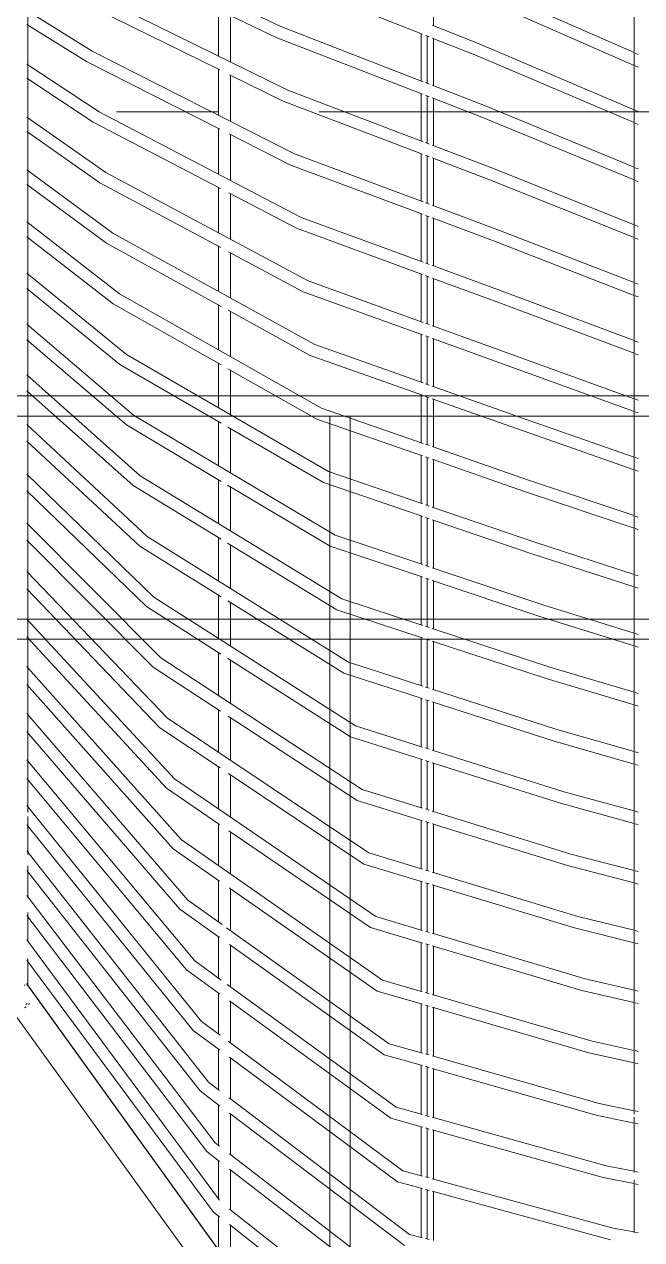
# Model space of a CAD drawing. Header units: millimetres. Extents: x 886808 to 1650903, y -1008069 to 230892.
# Drawn here: x 1046493 to 1048015, y -403062 to -400067 of the extents above; entities that cross this region are included whole.
import ezdxf

# ---------------------------------------------------------------- set-up
doc = ezdxf.new("R2010")
doc.units = ezdxf.units.MM
doc.linetypes.add('CENTER', pattern=[2, 1.25, -0.25, 0.25, -0.25])
doc.layers.get('0').update_dxf_attribs({"lineweight": 0})
for name, color, linetype, lineweight in [('03- Net Cua- 153', 153, 'Continuous', 9), ('8l NET TO', 8, 'Continuous', 9), ('A_Dim', 8, 'Continuous', 5)]:
    doc.layers.add(name, color=color, linetype=linetype, lineweight=lineweight)

# ---------------------------------------------------------------- blocks, each defined once
blk = doc.blocks.new('A$C41046D4A')
at = {"transparency": 33554636}
for p, q in [((5830, 3186.7), (5830, 5796.8)), ((5954.9, 5348.1), (6454.1, 5109.9)), ((6426.1, 5239.7), (6802.9, 5091.5)), ((6830, 5112), (6830, 5228.7)), ((6925.7, 5221.1), (7325, 5046.2)), ((5971.9, 5198.7), (6470.8, 4953.2)), ((6914.3, 5194.4), (7325, 5014.5)), ((5958.2, 5172.9), (6300, 5004.8)), ((7325, 2429.4), (7325, 5169)), ((5827.1, 5149.8), (5988.8, 5049.3)), ((6300, 5037.3), (6300, 5151.2)), ((6327.1, 5138.2), (6442.7, 5083)), ((6330, 5022.5), (6330, 5136.9)), ((5827.1, 5115.4), (5974.6, 5023.7)), ((6454.1, 5109.9), (6804.5, 4974.3)), ((6800, 5092.6), (6800, 5092.8)), ((6800, 4976), (6800, 5092.6)), ((6827.1, 5113.2), (6943.1, 5067.5)), ((6442.7, 5083), (6802.9, 4943.7)), ((6810.4, 5088.5), (6819.6, 5084.9)), ((6815, 5086.7), (6815, 5086.9)), ((6815, 4970.2), (6815, 5086.9)), ((6815, 4970.2), (6815, 5086.7)), ((6815, 4970.2), (6815, 5086.7)), ((6827.1, 5081.9), (6931.9, 5040.7)), ((6830, 5080.8), (6830, 5081.1)), ((6830, 4964.4), (6830, 5080.8)), ((6943.1, 5067.5), (7325, 4905.1)), ((5988.8, 5049.3), (6487.5, 4796.6)), ((6931.9, 5040.7), (7325, 4873.5)), ((7327.9, 5044.9), (7335.4, 5041.6)), ((5827.1, 5017.7), (6005.7, 4899.8)), ((5974.6, 5023.7), (6303.8, 4856.9)), ((6300, 4891.6), (6300, 5004.8)), ((6300, 5004.8), (6302.9, 5003.4)), ((7327.9, 5013.3), (7335.4, 5010)), ((5827.1, 4982.6), (5991, 4874.4)), ((6327.1, 4991.4), (6459.4, 4926.4)), ((6330, 4876.4), (6330, 4990)), ((6470.8, 4953.2), (6804.6, 4826.3)), ((6800, 4944.8), (6800, 4945)), ((6800, 4828), (6800, 4944.8)), ((6810.4, 4972), (6819.6, 4968.4)), ((6827.1, 4965.5), (6960.5, 4913.9)), ((6459.4, 4926.4), (6802.9, 4795.7)), ((6810.4, 4940.8), (6819.6, 4937.2)), ((6815, 4939), (6815, 4939.2)), ((6815, 4822.3), (6815, 4939.2)), ((6815, 4822.3), (6815, 4939)), ((6815, 4822.3), (6815, 4939)), ((6827.1, 4934.3), (6949.5, 4887)), ((6830, 4933.2), (6830, 4933.5)), ((6830, 4816.6), (6830, 4933.2)), ((6960.5, 4913.9), (7325, 4763.5)), ((5827.1, 4886.8), (6022.6, 4750.4)), ((6005.7, 4899.8), (6504.2, 4639.9)), ((6949.5, 4887), (7325, 4732)), ((7327.9, 4903.9), (7335.4, 4900.7)), ((5991, 4874.4), (6304.8, 4710.9)), ((6300, 4746.4), (6300, 4858.8)), ((7327.9, 4872.3), (7335.4, 4869.1)), ((5827.1, 4851.1), (6007.4, 4725.2)), ((6326.5, 4845.4), (6476, 4769.7)), ((6330, 4730.8), (6330, 4843.6)), ((6810.4, 4824.1), (6819.6, 4820.5)), ((6487.5, 4796.6), (6804.7, 4678)), ((6800, 4796.8), (6800, 4796.9)), ((6800, 4679.8), (6800, 4796.8)), ((6810.4, 4792.8), (6819.6, 4789.3)), ((6827.1, 4817.7), (6977.9, 4760.3)), ((6476, 4769.7), (6802.9, 4647.5)), ((6815, 4791.1), (6815, 4791.3)), ((6815, 4674.1), (6815, 4791.3)), ((6815, 4674.1), (6815, 4791.1)), ((6815, 4674.1), (6815, 4791.1)), ((6827.1, 4786.5), (6967.1, 4733.2)), ((6830, 4785.4), (6830, 4785.7)), ((6830, 4668.5), (6830, 4785.4)), ((5827.1, 4757.3), (6039.5, 4600.9)), ((6022.6, 4750.4), (6520.9, 4483.3)), ((6967.1, 4733.2), (7325, 4590.1)), ((6977.9, 4760.3), (7325, 4621.5)), ((7327.9, 4762.3), (7335.4, 4759.2)), ((5827.1, 4720.9), (6023.8, 4576)), ((6007.4, 4725.2), (6305.6, 4565.4)), ((6300, 4601.7), (6300, 4713.4)), ((7327.9, 4730.8), (7335.4, 4727.7)), ((6325.3, 4700.2), (6492.6, 4613)), ((6330, 4585.6), (6330, 4697.7)), ((6810.4, 4675.9), (6819.6, 4672.4)), ((6800, 4648.5), (6800, 4648.6)), ((6800, 4531.3), (6800, 4648.5)), ((6810.4, 4644.6), (6819.6, 4641.2)), ((6815, 4642.9), (6815, 4643.1)), ((6815, 4525.8), (6815, 4643.1)), ((6815, 4525.8), (6815, 4642.9)), ((6815, 4525.8), (6815, 4642.9)), ((6827.1, 4669.6), (6995.3, 4606.7)), ((5827.1, 4629.1), (6056.4, 4451.5)), ((6492.6, 4613), (6802.9, 4499)), ((6504.2, 4639.9), (6804.7, 4529.5)), ((6827.1, 4638.4), (6984.7, 4579.5)), ((6830, 4637.3), (6830, 4637.6)), ((6830, 4520.3), (6830, 4637.3)), ((7327.9, 4620.4), (7335.4, 4617.4)), ((5827.1, 4591.9), (6040.3, 4426.8)), ((6039.5, 4600.9), (6537.6, 4326.6)), ((6995.3, 4606.7), (7325, 4479.1)), ((7327.9, 4588.9), (7335.4, 4585.9)), ((6023.8, 4576), (6306.3, 4420.5)), ((6300, 4457.5), (6300, 4568.4)), ((6324.4, 4555.3), (6509.2, 4456.3)), ((6984.7, 4579.5), (7325, 4447.7)), ((6330, 4441), (6330, 4552.3)), ((6810.4, 4527.5), (6819.6, 4524.1)), ((5827.1, 4502.1), (6073.3, 4302)), ((6800, 4500), (6800, 4500.2)), ((6800, 4382.6), (6800, 4500)), ((6810.4, 4496.2), (6819.6, 4492.8)), ((6815, 4494.5), (6815, 4494.7)), ((6815, 4377.2), (6815, 4494.7)), ((6815, 4377.2), (6815, 4494.5)), ((6815, 4377.2), (6815, 4494.5)), ((6827.1, 4521.3), (6830, 4520.3)), ((6830, 4520.3), (7012.7, 4453.1)), ((5827.1, 4464.2), (6056.7, 4277.5)), ((6520.9, 4483.3), (6804.7, 4380.9)), ((6827.1, 4490.1), (7002.3, 4425.7)), ((6830, 4489), (6830, 4489.3)), ((6830, 4371.7), (6830, 4489)), ((7327.9, 4477.9), (7335.4, 4475)), ((6056.4, 4451.5), (6554.3, 4170)), ((6509.2, 4456.3), (6802.9, 4350.3)), ((7012.7, 4453.1), (7325, 4336.2)), ((7327.9, 4446.6), (7335.4, 4443.7)), ((6040.3, 4426.8), (6306.7, 4276.1)), ((6300, 4313.7), (6300, 4423.9)), ((6323.6, 4410.9), (6525.8, 4299.6)), ((6330, 4296.8), (6330, 4407.4)), ((7002.3, 4425.7), (7325, 4304.9)), ((5827.1, 4376.4), (6090.2, 4152.5)), ((6810.4, 4378.8), (6819.6, 4375.5)), ((6800, 4233.6), (6800, 4351.4)), ((6800, 4351.4), (6800, 4351.4)), ((6810.4, 4347.6), (6819.6, 4344.3)), ((6815, 4345.9), (6815, 4346.1)), ((6815, 4228.3), (6815, 4346.1)), ((6815, 4228.3), (6815, 4345.9)), ((6815, 4228.3), (6815, 4345.9)), ((6827.1, 4372.8), (6830, 4371.7)), ((7325, 4192.8), (6830, 4371.7)), ((5827.1, 4337.8), (6073.2, 4128.3)), ((6537.6, 4326.6), (6804.6, 4232)), ((6827.1, 4341.6), (6830, 4340.5)), ((6830, 4340.5), (6830, 4340.8)), ((6830, 4223), (6830, 4340.5)), ((7325, 4161.6), (6830, 4340.5)), ((7327.9, 4335.1), (7335.4, 4332.3)), ((6073.3, 4302), (6571, 4013.3)), ((6525.8, 4299.6), (6802.9, 4201.4)), ((7327.9, 4303.8), (7335.4, 4301)), ((6056.7, 4277.5), (6307, 4132.4)), ((6300, 4170.5), (6300, 4279.9)), ((6323.1, 4266.9), (6542.4, 4142.9)), ((6330, 4153.1), (6330, 4263)), ((5827.1, 4252.1), (6107, 4003.1)), ((6810.4, 4230), (6819.6, 4226.7)), ((6827.1, 4224), (7047.5, 4145.9)), ((5827.1, 4212.6), (6089.6, 3979.1)), ((6800, 4202.4), (6800, 4202.5)), ((6800, 4084.5), (6800, 4202.4)), ((6810.4, 4198.8), (6819.6, 4195.5)), ((6815, 4197.1), (6815, 4197.3)), ((6815, 4079.3), (6815, 4197.3)), ((6815, 4079.3), (6815, 4197.1)), ((6815, 4079.3), (6815, 4197.1)), ((6554.3, 4170), (6804.5, 4082.9)), ((6827.1, 4192.8), (7037.5, 4118.3)), ((6830, 4191.8), (6830, 4192.1)), ((6830, 4074.1), (6830, 4191.8)), ((7327.9, 4191.8), (7335.4, 4189.1)), ((6090.2, 4152.5), (6587.7, 3856.7)), ((6300, 4027.8), (6300, 4136.4)), ((6542.4, 4142.9), (6802.9, 4052.3)), ((7047.5, 4145.9), (7325, 4049)), ((7327.9, 4160.6), (7335.4, 4157.8)), ((5827.1, 4129), (6123.9, 3853.6)), ((6073.2, 4128.3), (6307, 3989.3)), ((6322.8, 4123.2), (6559, 3986.2)), ((6330, 4009.9), (6330, 4119)), ((7037.5, 4118.3), (7325, 4017.9)), ((5827.1, 4088.7), (6106.1, 3829.9)), ((6810.4, 4080.9), (6819.6, 4077.7)), ((6827.1, 4075.1), (7064.9, 3992.3)), ((6800, 4053.3), (6800, 4053.4)), ((6800, 3935.1), (6800, 4053.3)), ((6810.4, 4049.7), (6819.6, 4046.5)), ((6815, 4048.1), (6815, 4048.2)), ((6815, 3930), (6815, 4048.2)), ((6815, 3930), (6815, 4048.1)), ((6815, 3930), (6815, 4048.1)), ((6827.1, 4043.9), (7055.1, 3964.6)), ((7327.9, 4048), (7335.4, 4045.4)), ((6830, 4042.9), (6830, 4043.1)), ((6830, 3924.9), (6830, 4042.9)), ((7327.9, 4016.9), (7335.4, 4014.3)), ((5827.1, 4007.2), (6140.7, 3704.2)), ((6107, 4003.1), (6604.4, 3700)), ((6300, 3885.5), (6300, 3993.4)), ((6559, 3986.2), (6800, 3904)), ((6571, 4013.3), (6804.4, 3933.6)), ((7064.9, 3992.3), (7325, 3904.8)), ((5827.1, 3966.1), (6122.5, 3680.7)), ((6089.6, 3979.1), (6306.8, 3846.8)), ((6322.7, 3980), (6575.6, 3829.6)), ((6330, 3867.2), (6330, 3975.6)), ((7055.1, 3964.6), (7325, 3873.7)), ((6810.4, 3931.6), (6819.6, 3928.4)), ((6827.1, 3925.9), (7082.3, 3838.7)), ((6800, 3904), (6802.9, 3903)), ((6800, 3785.5), (6800, 3904)), ((6810.4, 3900.4), (6819.6, 3897.2)), ((6815, 3898.8), (6815, 3899)), ((6815, 3780.5), (6815, 3899)), ((6815, 3780.5), (6815, 3898.8)), ((6815, 3780.5), (6815, 3898.8)), ((6827.1, 3894.7), (7072.7, 3810.8)), ((7327.9, 3903.8), (7335.4, 3901.3)), ((5827.1, 3886.6), (6157.6, 3554.7)), ((6830, 3893.7), (6830, 3894)), ((6830, 3775.5), (6830, 3893.7)), ((7327.9, 3872.8), (7335.4, 3870.2)), ((5827.1, 3844.7), (6139, 3531.4)), ((6123.9, 3853.6), (6621.1, 3543.3)), ((6300, 3743.7), (6300, 3850.9)), ((6322.7, 3837), (6592.2, 3672.9)), ((6587.7, 3856.7), (6804.2, 3784.1)), ((7082.3, 3838.7), (7325, 3760.1)), ((6106.1, 3829.9), (6306.4, 3704.9)), ((6330, 3725), (6330, 3832.6)), ((6575.6, 3829.6), (6800, 3754.4)), ((7072.7, 3810.8), (7325, 3729.1)), ((6810.4, 3782.1), (6819.6, 3779)), ((6827.1, 3776.4), (7099.7, 3685.1)), ((5827.1, 3767.4), (6174.4, 3405.3)), ((6800, 3754.4), (6802.9, 3753.4)), ((6800, 3635.7), (6800, 3754.4)), ((6810.4, 3750.9), (6819.6, 3747.8)), ((6815, 3749.3), (6815, 3749.5)), ((6815, 3630.8), (6815, 3749.5)), ((6815, 3630.8), (6815, 3749.3)), ((6815, 3630.8), (6815, 3749.3)), ((6827.1, 3745.3), (7090.3, 3657.1)), ((6830, 3744.3), (6830, 3744.6)), ((6830, 3625.9), (6830, 3744.3)), ((7327.9, 3759.2), (7335.4, 3756.8)), ((5827.1, 3724.6), (6155.5, 3382.2)), ((7327.9, 3728.2), (7335.4, 3725.8)), ((6140.7, 3704.2), (6637.8, 3386.7)), ((6300, 3602.5), (6300, 3708.9)), ((6323, 3694.5), (6608.8, 3516.2)), ((6330, 3583.3), (6330, 3690.1)), ((6604.4, 3700), (6803.9, 3634.4)), ((7099.7, 3685.1), (7325, 3615)), ((6122.5, 3680.7), (6305.8, 3563.6)), ((6592.2, 3672.9), (6800, 3604.6)), ((7090.3, 3657.1), (7325, 3584.1)), ((5827.1, 3649.4), (6191.3, 3255.8)), ((6810.4, 3632.3), (6819.6, 3629.3)), ((6827.1, 3626.8), (7117.1, 3531.5)), ((5827.1, 3605.8), (6172, 3233)), ((6800, 3604.6), (6802.9, 3603.6)), ((6800, 3485.7), (6800, 3604.6)), ((6810.4, 3601.2), (6819.6, 3598.1)), ((6815, 3599.6), (6815, 3599.8)), ((6815, 3480.9), (6815, 3599.8)), ((6815, 3480.9), (6815, 3599.6)), ((6815, 3480.9), (6815, 3599.6)), ((6827.1, 3595.6), (7107.9, 3503.4)), ((6830, 3594.7), (6830, 3595)), ((6830, 3476), (6830, 3594.7)), ((7327.9, 3614.1), (7335.4, 3611.8)), ((6300, 3461.7), (6300, 3567.3)), ((7327.9, 3583.2), (7335.4, 3580.9)), ((6157.6, 3554.7), (6654.5, 3230)), ((6323.5, 3552.3), (6625.4, 3359.5)), ((6330, 3442.1), (6330, 3548.2)), ((6621.1, 3543.3), (6803.6, 3484.5)), ((5827.1, 3532.7), (5830, 3529.5)), ((5830, 3529.5), (6208.1, 3106.3)), ((6139, 3531.4), (6304.9, 3423)), ((6608.8, 3516.2), (6800, 3454.6)), ((7117.1, 3531.5), (7325, 3469.5)), ((5827.1, 3488.2), (6188.5, 3083.8)), ((6810.4, 3482.4), (6819.6, 3479.4)), ((6827.1, 3476.9), (7134.5, 3377.9)), ((7107.9, 3503.4), (7325, 3438.6)), ((6800, 3454.6), (6802.9, 3453.6)), ((6800, 3335.5), (6800, 3454.6)), ((6810.4, 3451.2), (6819.6, 3448.2)), ((6815, 3449.7), (6815, 3449.9)), ((6815, 3330.7), (6815, 3449.9)), ((6815, 3330.7), (6815, 3449.7)), ((6815, 3330.7), (6815, 3449.7)), ((6827.1, 3445.8), (7125.5, 3349.7)), ((6830, 3444.9), (6830, 3445.2)), ((6830, 3326), (6830, 3444.9)), ((7327.9, 3468.6), (7335.4, 3466.4)), ((5827.1, 3417.3), (6224.9, 2956.9)), ((6300, 3321.4), (6300, 3426.3)), ((7327.9, 3437.7), (7335.4, 3435.5)), ((6174.4, 3405.3), (6671.2, 3073.4)), ((6324.2, 3410.5), (6642, 3202.8)), ((6330, 3301.3), (6330, 3406.7)), ((6637.8, 3386.7), (6803.3, 3334.4)), ((5827.1, 3371.9), (6205, 2934.6)), ((6155.5, 3382.2), (6303.9, 3283.1)), ((6625.4, 3359.5), (6800, 3304.4)), ((7134.5, 3377.9), (7325, 3323.5)), ((6810.4, 3332.2), (6819.6, 3329.2)), ((6827.1, 3326.9), (7151.9, 3224.3)), ((7125.5, 3349.7), (7325, 3292.6)), ((5827.1, 3303.1), (6241.8, 2807.4)), ((6800, 3304.4), (6802.9, 3303.4)), ((6800, 3185), (6800, 3304.4)), ((6810.4, 3301.1), (6819.6, 3298.1)), ((6815, 3299.6), (6815, 3299.8)), ((6815, 3180.3), (6815, 3299.8)), ((6815, 3180.3), (6815, 3299.6)), ((6815, 3180.3), (6815, 3299.6)), ((6827.1, 3295.8), (7143.1, 3195.9)), ((6830, 3294.9), (6830, 3295.2)), ((7327.9, 3322.6), (7335.4, 3320.5)), ((6300, 3181.6), (6300, 3285.7)), ((6325, 3269), (6658.6, 3046.1)), ((6330, 3161.1), (6330, 3265.7)), ((6830, 3175.7), (6830, 3294.9)), ((7327.9, 3291.8), (7335.4, 3289.7)), ((5827.1, 3256.9), (6221.5, 2785.4)), ((6191.3, 3255.8), (6687.9, 2916.7)), ((6172, 3233), (6302.9, 3143.7)), ((6654.5, 3230), (6802.9, 3184.1)), ((7151.9, 3224.3), (7325, 3177)), ((5827.1, 3190.3), (6258.6, 2658)), ((5830, 3173.3), (5830, 3186.7)), ((6642, 3202.8), (6802.9, 3153)), ((6810.4, 3181.8), (6819.6, 3178.9)), ((6827.1, 3176.6), (7169.2, 3070.7)), ((7143.1, 3195.9), (7325, 3146.3)), ((7327.9, 3176.2), (7335.4, 3174.2)), ((5830, 3139.6), (5830, 3163.5)), ((6300, 3042.3), (6300, 3145.6)), ((6800, 3034.3), (6800, 3153.9)), ((6800, 3153.9), (6800, 3153.9)), ((6810.4, 3150.7), (6819.6, 3147.8)), ((6815, 3149.3), (6815, 3149.4)), ((6815, 3029.8), (6815, 3149.4)), ((6815, 3029.8), (6815, 3149.3)), ((6815, 3029.8), (6815, 3149.3)), ((6827.1, 3145.5), (7160.7, 3042.2)), ((7327.9, 3145.5), (7335.4, 3143.4)), ((5827.1, 3143.1), (6238, 2636.2)), ((5830, 3075), (5830, 3139.6)), ((6326, 3127.9), (6675.2, 2889.5)), ((6330, 3021.3), (6330, 3125.1)), ((6830, 3144.6), (6830, 3144.9)), ((6830, 3025.2), (6830, 3144.6)), ((6208.1, 3106.3), (6704.6, 2760.1)), ((5827.1, 3078.6), (6275.4, 2508.5)), ((5830, 3069.7), (5830, 3075)), ((6188.5, 3083.8), (6302.9, 3004)), ((6671.2, 3073.4), (6802.9, 3033.5)), ((7169.2, 3070.7), (7325, 3030.1)), ((5827.1, 3030.6), (6254.6, 2486.9)), ((5830, 3026.9), (5830, 3041.9)), ((5830, 2964.5), (5830, 3026.9)), ((6658.6, 3046.1), (6802.9, 3002.4)), ((6810.4, 3031.2), (6819.6, 3028.4)), ((6827.1, 3026.1), (7186.6, 2917.1)), ((7160.7, 3042.2), (7325, 2999.4)), ((7327.9, 3029.4), (7335.4, 3027.4)), ((6300, 2903.4), (6300, 3006)), ((6800, 3003.2), (6800, 3003.3)), ((6800, 2883.4), (6800, 3003.2)), ((6810.4, 3000.1), (6819.6, 2997.3)), ((6815, 2998.7), (6815, 2998.9)), ((6815, 2879), (6815, 2998.9)), ((6815, 2879), (6815, 2998.7)), ((6815, 2879), (6815, 2998.7)), ((7327.9, 2998.7), (7335.4, 2996.7)), ((5827.1, 2968.3), (6292.2, 2359.1)), ((6327.1, 2987.1), (6330, 2985.1)), ((6330, 2882.1), (6330, 2985.1)), ((6330, 2985.1), (6691.8, 2732.8)), ((6827.1, 2995), (7178.4, 2888.5)), ((6830, 2994.1), (6830, 2994.5)), ((6830, 2874.5), (6830, 2994.1)), ((5830, 2961.6), (5830, 2964.5)), ((6224.9, 2956.9), (6309.2, 2896.9)), ((5827.1, 2919.3), (6271.1, 2337.7)), ((5830, 2915.6), (5830, 2926.4)), ((5830, 2855.4), (5830, 2915.6)), ((6205, 2934.6), (6302.9, 2864.9)), ((6687.9, 2916.7), (6802.9, 2882.6)), ((7186.6, 2917.1), (7325, 2882.8)), ((6320, 2889.2), (6721.3, 2603.4)), ((6675.2, 2889.5), (6802.9, 2851.5)), ((6810.4, 2880.4), (6819.6, 2877.6)), ((7178.4, 2888.5), (7325, 2852.2)), ((7327.9, 2882.1), (7335.4, 2880.2)), ((5827.1, 2859.2), (6302.9, 2217.9)), ((5830, 2855), (5830, 2855.4)), ((6300, 2765.1), (6300, 2866.9)), ((6327.1, 2847.6), (6708.5, 2576.1)), ((6800, 2852.4), (6800, 2852.5)), ((6800, 2732.3), (6800, 2852.4)), ((6810.4, 2849.3), (6819.6, 2846.6)), ((6815, 2847.9), (6815, 2848.2)), ((6815, 2728), (6815, 2848.2)), ((6815, 2728), (6815, 2847.9)), ((6815, 2728), (6815, 2847.9)), ((6827.1, 2875.4), (7204, 2763.4)), ((7327.9, 2851.5), (7335.4, 2849.6)), ((6330, 2743.3), (6330, 2845.6)), ((6827.1, 2844.3), (7196, 2734.8)), ((6830, 2843.5), (6830, 2843.9)), ((6830, 2723.6), (6830, 2843.5)), ((5827.1, 2809.3), (6287.6, 2188.5)), ((5830, 2805.4), (5830, 2812.7)), ((5830, 2747.4), (5830, 2805.4)), ((6241.8, 2807.4), (6306.9, 2760.1)), ((6221.5, 2785.4), (6302.9, 2726.2)), ((6704.6, 2760.1), (6802.9, 2731.5)), ((7204, 2763.4), (7325, 2735)), ((5821.3, 2747.3), (5822.3, 2748)), ((5822.6, 2748.2), (5822.3, 2748)), ((5827.1, 2751.6), (5827.6, 2750.9)), ((5827.1, 2751.4), (5827.4, 2751.1)), ((5827.1, 2750.3), (6304.9, 2088.1)), ((5827.4, 2751.1), (6302.9, 2092)), ((5827.6, 2750.9), (5827.5, 2750.8)), ((6300, 2627.3), (6300, 2728.3)), ((6321.9, 2749.2), (6738, 2446.8)), ((6691.8, 2732.8), (6802.9, 2700.5)), ((6810.4, 2729.3), (6819.6, 2726.6)), ((7196, 2734.8), (7325, 2704.5)), ((7327.9, 2734.3), (7335.4, 2732.6)), ((5828.1, 2702.2), (5824.7, 2699.7)), ((5833.1, 2701.2), (5831.4, 2699.7)), ((5833.7, 2702.2), (5833.1, 2701.2)), ((6327.1, 2708.6), (6725.1, 2419.4)), ((6330, 2605), (6330, 2706.5)), ((6800, 2701.3), (6800, 2701.5)), ((6800, 2581), (6800, 2701.3)), ((6810.4, 2698.3), (6819.6, 2695.6)), ((6815, 2697), (6815, 2697.3)), ((6815, 2576.8), (6815, 2697.3)), ((6815, 2576.8), (6815, 2697)), ((6815, 2576.8), (6815, 2697)), ((6827.1, 2724.5), (7221.4, 2609.8)), ((7327.9, 2703.8), (7335.4, 2702)), ((5795.7, 2678.9), (6295.7, 1985.9)), ((5823.3, 2692.8), (5821.5, 2691.6)), ((5825, 2694.3), (5823.3, 2692.8)), ((6827.1, 2693.4), (7213.6, 2581.1)), ((6830, 2692.6), (6830, 2693)), ((6830, 2572.5), (6830, 2692.6)), ((6238, 2636.2), (6302.9, 2588.1)), ((6258.6, 2658), (6304.4, 2624)), ((6324, 2609.5), (6754.8, 2290.1)), ((7221.4, 2609.8), (7325, 2586.8)), ((6300, 2489.9), (6300, 2590.2)), ((6708.5, 2576.1), (6802.9, 2549.2)), ((6721.3, 2603.4), (6802.9, 2580.2)), ((6810.4, 2578.1), (6819.6, 2575.5)), ((7213.6, 2581.1), (7325, 2556.3)), ((7327.9, 2586.2), (7335.4, 2584.5)), ((6327.1, 2570.1), (6741.7, 2262.7)), ((6330, 2467.3), (6330, 2568)), ((6800, 2550), (6800, 2550.2)), ((6800, 2429.5), (6800, 2550)), ((6810.4, 2547.1), (6819.6, 2544.5)), ((6815, 2545.8), (6815, 2546.1)), ((6815, 2425.4), (6815, 2546.1)), ((6827.1, 2573.3), (7238.7, 2456.2)), ((7327.9, 2555.7), (7335.4, 2554)), ((6815, 2425.4), (6815, 2545.8)), ((6815, 2425.4), (6815, 2545.8)), ((6827.1, 2542.3), (7231.2, 2427.3)), ((6830, 2541.5), (6830, 2542)), ((6830, 2421.2), (6830, 2541.5)), ((6254.6, 2486.9), (6302.9, 2450.4)), ((6275.4, 2508.5), (6302.9, 2487.8)), ((6326.2, 2470.1), (6771.5, 2133.5)), ((6300, 2353.1), (6300, 2452.6)), ((6327.1, 2432.1), (6758.4, 2106)), ((6330, 2330), (6330, 2429.9)), ((6738, 2446.8), (6802.9, 2428.7)), ((6810.4, 2426.6), (6819.6, 2424.1)), ((7231.2, 2427.3), (7325, 2407.7)), ((7238.7, 2456.2), (7325, 2438.1)), ((7327.9, 2437.5), (7335.4, 2436)), ((6725.1, 2419.4), (6802.9, 2397.8)), ((6800, 2398.6), (6800, 2398.8)), ((6800, 2277.8), (6800, 2398.6)), ((6827.1, 2422), (7256.1, 2302.6)), ((7325, 2285.6), (7325, 2422.3)), ((7327.9, 2407.1), (7335.4, 2405.5)), ((6810.4, 2395.7), (6819.6, 2393.1)), ((6815, 2394.4), (6815, 2394.8)), ((6815, 2273.7), (6815, 2394.8)), ((6815, 2273.7), (6815, 2394.4)), ((6815, 2273.7), (6815, 2394.4)), ((6827.1, 2391), (7248.9, 2273.6)), ((6830, 2390.2), (6830, 2390.8)), ((6830, 2269.6), (6830, 2390.2)), ((6271.1, 2337.7), (6302.9, 2313.3)), ((6292.2, 2359.1), (6302.9, 2350.9)), ((6300, 2221.8), (6300, 2315.5)), ((6327.1, 2332.2), (6788.2, 1976.8)), ((6327.1, 2294.5), (6775, 1949.4)), ((6330, 2193.2), (6330, 2292.3)), ((6754.8, 2290.1), (6802.9, 2277)), ((7256.1, 2302.6), (7325, 2289)), ((7327.9, 2288.5), (7335.4, 2287)), ((6741.7, 2262.7), (6802.9, 2246.1)), ((6800, 2246.9), (6800, 2247.2)), ((6800, 2125.9), (6800, 2246.9)), ((6810.4, 2275), (6819.6, 2272.5)), ((6827.1, 2270.4), (7273.5, 2149)), ((7248.9, 2273.6), (7325, 2258.6)), ((7325, 2137.4), (7325, 2266.9)), ((7327.9, 2258.1), (7335.4, 2256.6)), ((6810.4, 2244), (6819.6, 2241.5)), ((6815, 2242.8), (6815, 2243.3)), ((6815, 2121.9), (6815, 2243.3)), ((6815, 2121.9), (6815, 2242.8)), ((6815, 2121.9), (6815, 2242.8)), ((6827.1, 2239.5), (7266.5, 2119.9)), ((6830, 2238.7), (6830, 2239.3)), ((6830, 2117.9), (6830, 2238.7)), ((6287.6, 2188.5), (6302.9, 2176.6)), ((6327.1, 2195.4), (6802.9, 1821.8)), ((6300, 2178.8), (6300, 2179.3)), ((6300, 2096), (6300, 2178.8)), ((6327.1, 2157.5), (6791.7, 1792.7)), ((6330, 2056.9), (6330, 2155.3)), ((6771.5, 2133.5), (6802.9, 2125.1)), ((7273.5, 2149), (7325, 2139.5)), ((7327.9, 2138.9), (7335.4, 2137.6)), ((6810.4, 2123.1), (6819.6, 2120.7))]:
    blk.add_line(p, q, dxfattribs=at)

msp = doc.modelspace()

# ---------------------------------------------------------------- linework, layer by layer
at = {"layer": '03- Net Cua- 153', "linetype": 'Continuous', "transparency": 33554636}
for points in [[(1041771.4, -400982.5), (1048921.4, -400982.5), (1048921.4, -404182.5), (1041771.4, -404182.5)], [(1041821.4, -401032.5), (1048871.4, -401032.5), (1048871.4, -404132.5), (1041821.4, -404132.5)], [(1047296.4, -401032.5), (1047246.4, -401032.5), (1047246.4, -404132.5), (1047296.4, -404132.5)], [(1041821.4, -401532.5), (1048871.4, -401532.5), (1048871.4, -401582.5), (1041821.4, -401582.5)]]:
    msp.add_lwpolyline(points, close=True, dxfattribs=at)
at = {"layer": '8l NET TO', "color": 251, "linetype": 'CENTER', "ltscale": 1000, "true_color": 0x636466, "transparency": 33554636}
msp.add_line((1013219.7, -400282.5), (1057280.6, -400282.5), dxfattribs=at)

# ---------------------------------------------------------------- block references
at = {"layer": 'A_Dim', "transparency": 33554636}
msp.add_blockref('A$C41046D4A', (1040671.4, -405182.5), dxfattribs=at)

doc.saveas('drawing.dxf')
